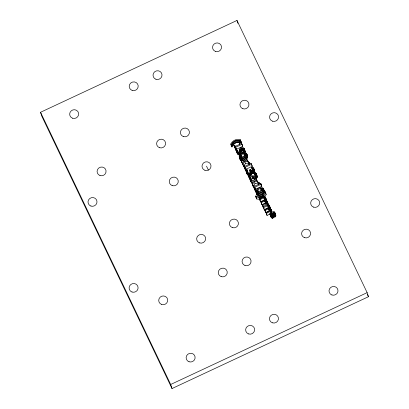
<?xml version="1.0" encoding="UTF-8"?>
<svg xmlns="http://www.w3.org/2000/svg" width="409" height="409" viewBox="0 0 409 409"><rect width="100%" height="100%" fill="white"/><g stroke="black" fill="none" stroke-linecap="round" stroke-linejoin="round"><path stroke-width="0.61" d="M271.126 215.262L270.753 213.099L269.92 213.488L271.325 217.588L272.425 218.15L273.672 217.404L273.079 214.561L273.749 217.015M240.589 151.115C238.698 148.324 244.51 146.984 243.963 150.548M245.978 154.249C246.341 156.524 241.126 159.024 240.057 156.581C240.574 154.433 245.799 151.862 246.31 155.267M256.719 191.422C257.215 189.454 261.622 187.071 262.757 189.464C262.276 191.438 257.844 193.83 256.719 191.422L257.051 192.445M273.708 216.617L274.797 217.015L275.584 216.591L275.84 215.548L275.206 214.224M247.511 172.516L246.934 169.403L245.932 169.873L246.172 171.412L247.333 174.464L248.503 175.343L247.839 173.309L247.005 172.818L246.172 171.412M246.934 169.403L247.583 172.47L246.918 170.435M265.175 200.763L265.845 202.798L261.903 204.664L261.239 202.629L265.175 200.763C268.774 202.148 263.698 204.423 262.215 204.669L263.289 207.562L262.624 205.528C264.879 205.415 270.369 201.847 265.697 200.338C266.724 199.362 265.809 197.736 264.572 197.521L265.16 197.245L264.746 196.386L259.439 198.866L260.518 201.76L264.48 199.909L263.815 197.874L259.853 199.725L260.518 201.76M267.425 202.757L268.089 204.791L267.767 203.12M270.543 213.795C273.197 212.864 271.714 208.656 269.459 208.207C270.487 207.23 269.567 205.604 268.33 205.39L268.923 205.113L268.509 204.255L263.202 206.734L264.275 209.628L268.243 207.777L267.578 205.742L263.611 207.593L264.275 209.628M237.747 152.076L237.174 150.077L236.269 150.502C237 154.991 244.817 153.119 244.449 149.147C243.028 145.006 236.847 148.896 240.057 152.286M244.362 150.492L245.027 152.526L245.114 151.187L244.275 148.682M250.891 171.478L250.656 172.378L249.72 173.165L250.385 175.2L251.325 174.413L251.555 173.513C249.383 168.539 251.995 173.155 253.759 170.931C254.705 169.607 253.595 167.894 252.517 167.025L251.515 167.491L252.205 169.582L253.314 170.481L252.65 168.447L251.515 167.491M253.805 168.6L254.756 172.25L254.091 170.216M270.012 214.209C269.96 215.916 272.762 217.005 273.084 214.981M241.203 160.466C238.396 158.825 238.513 154.137 242.031 153.426C244.981 151.233 247.752 153.815 247.665 157L247.302 157.997L246.341 158.927M240.063 159.362L239.925 157.772M255.819 191.09C256.535 188.16 263.156 185.461 263.662 189.812C262.936 192.736 256.331 195.436 255.819 191.09C255.947 193.564 257.65 196.714 260.548 195.042C263.386 194.372 265.753 191.54 263.422 188.728M256.484 193.125L256.586 192.619M239.204 156.775C240.472 160.42 246.223 157.695 247 154.965M249.833 177.179L249.337 175.655C252.43 178.365 259.741 176.386 254.976 172.143L253.969 172.613L254.659 174.699L255.364 175.175L254.7 173.14L253.969 172.613M255.262 176.632L255.927 178.667C257.839 177.915 257.108 175.512 256.423 174.157M270.042 214.03L267.051 215.431L266.387 213.396L270.732 211.223L271.249 209.669M242.92 148.431L243.585 150.471L241.944 150.604L240.932 151.652L240.267 149.612M231.975 147.082L231.361 145.026L233.084 142.281L235.057 140.916L236.622 140.394L238.83 140.272L240.615 140.701L240.165 139.627C236.52 138.564 232.312 140.497 230.809 143.999C232.123 150.773 232.527 143.303 235.722 142.951C237.373 140.88 243.099 144.617 240.661 140.676M265.482 192.588L263.989 194.817L264.659 196.852L266.152 194.623C264.838 187.854 264.434 195.318 261.239 195.676C258.59 198.012 253.427 193.191 256.796 198.994L259.49 199.27L258.825 197.235L256.131 196.959M273.079 214.561L274.127 214.976L275.145 214.096L274.96 212.854L274.03 211.652L273.197 212.041L273.861 214.076M246.106 157.399L247.276 160.486L246.106 157.399L244.27 160.405L240.789 159.858L241.918 162.869L242.966 163.002M255.656 177.373L256.826 180.466L255.656 177.373L253.82 180.384L250.344 179.837L251.474 182.849L252.517 182.981M245.477 163.416L243.626 166.443L242.961 164.408L244.812 161.381L248.268 161.923L248.938 163.958L245.477 163.416L244.812 161.381M255.032 183.396L253.181 186.422L252.517 184.387L254.367 181.361L257.823 181.903L258.488 183.938L255.032 183.396L254.367 181.361M246.612 158.452L245.211 160.609L247.803 160.947L248.268 161.923M256.162 178.431L254.766 180.589L257.353 180.926L257.823 181.903M243.626 166.443L242.455 163.349L243.871 161.172L241.254 160.834L240.789 159.858M253.181 186.422L252.01 183.329L253.422 181.151L250.809 180.814L250.344 179.837M257.537 192.782C258.856 191.473 260.922 190.267 262.818 190.594L262.154 188.559M258.825 197.235L261.622 196.478L263.989 194.817M246.157 155.747L244.413 155.86L241.121 157.623L240.456 155.589M250.886 170.921L251.55 172.956L252.537 173.58L254.127 173.242L253.462 171.207M268.938 208.631L269.603 210.666L265.666 212.527L265.001 210.492L268.938 208.631C272.532 210.016 267.46 212.291 265.973 212.532L267.051 215.431M40.532 112.286L236.99 20.45L367.139 292.645L368.468 296.714L172.01 388.55L41.861 116.355L40.532 112.286L170.681 384.48L172.01 388.55M231.361 145.026L230.809 143.999M242.036 144.3L235.656 147.281L236.898 150.522L236.177 150.86L233.928 145.507L234.648 145.169L235.236 146.402L239.981 144.188L239.388 142.951L240.037 142.649L240.737 143.585L241.699 143.59L242.701 146.335L236.325 149.316L236.709 150.123M236.177 150.86L235.512 148.825L236.233 148.487M246.453 170.502L245.732 170.839L243.478 165.487L244.199 165.149L244.792 166.381L249.536 164.167L248.943 162.93L249.587 162.629L250.288 163.564L251.249 163.569L252.256 166.315L245.875 169.295L246.259 170.103M245.875 169.295L245.211 167.261L251.586 164.28M245.732 170.839L245.068 168.805L245.789 168.467L245.211 167.261M250.41 171.826L249.746 169.791L250.533 169.423L251.014 170.742M251.555 173.513L251.55 172.956M247.399 173.109L248.779 177.215L250.789 181.417L250.124 179.382L250.937 178.999L249.337 175.655M253.033 185.466L253.754 185.129L254.342 186.361L259.086 184.147L258.498 182.91L259.142 182.608L259.843 183.544L260.804 183.549L261.141 184.26L261.806 186.294L255.431 189.275L256.008 190.482L255.282 190.819L253.033 185.466L255.282 190.819M255.262 188.769L254.766 187.24L261.141 184.26M254.618 188.784L255.344 188.447L254.766 187.24M261.903 204.664L260.824 201.765C262.287 201.514 267.374 199.275 263.815 197.874M265.666 212.527L264.587 209.633C266.049 209.382 271.136 207.143 267.578 205.742M272.66 215.39L271.995 213.355L272.655 213.048L273.698 214.214L274.367 213.738L274.071 212.777L273.197 212.041M170.681 384.48L367.139 292.645M242.409 158.416L243.074 160.451L243.887 160.195L244.792 159.812L244.127 157.777M247.839 173.309L249.72 173.165M260.932 185.696L261.469 185.584L261.806 186.294M251.065 179.919L250.001 177.69L253.534 178.856L255.119 178.932M236.934 152.537L238.14 154.582L240.175 155.185L239.51 153.15M239.316 150.026L239.766 151.12L240.732 151.944L238.299 152.03L237.24 150.538M266.101 199.97L266.791 201.064L265.978 198.575M246.745 155.052L247.665 157M254.7 173.14L255.717 175.021M244.367 149.97L245.114 151.187M271.53 210.988L271.913 211.704M250.681 169.725L251.714 170.676L252.767 170.42L253.115 169.382L252.65 168.447M273.81 215.988L272.931 213.621M270.17 208.12L270.574 209.382M263.785 190.267L264.28 191.315M256.647 175.277L257.087 176.192M254.209 170.175L254.761 171.489M367.369 294.414L368.468 296.714M265.651 193.575L266.152 194.623M242.701 146.335L241.699 143.59M252.256 166.315L251.249 163.569M248.468 162.981L248.938 163.958M258.488 183.938L257.353 180.926M271.995 213.355L272.317 214.996L271.407 215.175L270.794 214.244M249.746 169.791C251.683 171.944 247.317 173.677 247 170.993M271.418 215.134L270.753 213.099M233.928 145.507L235.512 148.825M242.455 163.349L242.961 164.408M243.478 165.487L245.068 168.805M250.124 179.382L248.115 175.18L249.107 174.715C251.019 175.195 253.989 177.082 255.497 174.97L255.385 174.004M252.01 183.329L252.517 184.387M259.439 198.866L259.853 199.725M260.824 201.765L261.239 202.629M262.215 204.669L262.624 205.528M263.202 206.734L263.611 207.593M264.587 209.633L265.001 210.492M265.973 212.532L266.387 213.396M256.796 198.994L255.681 195.891M206.504 166.161L208.391 170.098M240.257 150.098L241.407 151.632L243.309 150.425L243.498 149.04M236.99 20.45L237.941 23.359M274.96 212.854L275.84 215.548M274.541 212.189L275.809 216.131M274.03 211.652L274.362 212.67M274.92 214.556L275.584 216.591M274.255 213.074L274.587 214.091M274.071 212.777L274.567 214.301M273.795 212.491L274.296 214.014M274.531 214.858L275.201 216.893M274.127 214.976L274.797 217.015M273.744 214.955L274.408 216.99M273.406 214.152L273.902 215.676M273.391 214.807L274.056 216.842M272.655 213.048L273.156 214.577M271.126 209.342L271.97 212.026M271.034 209.459L271.949 212.348M273.007 215.369L273.672 217.404M264.981 191.54L265.482 193.068L264.935 191.565M272.302 213.999L272.634 215.016M269.736 206.443L270.553 208.933M271.182 210.625L271.847 212.66M272.798 215.717L273.463 217.752M269.505 206.085L270.405 208.871M270.998 210.937L271.663 212.971M269.362 206.315L269.863 207.838M268.923 205.113L269.419 206.637M269.771 207.787L270.104 208.805M272.43 215.967L273.094 218.002M268.509 204.255L269.01 205.778M270.17 209.52L270.502 210.538M270.732 211.223L271.397 213.258M263.12 188.232L264.326 191.847M269.996 209.265L270.329 210.282M267.363 201.479L268.207 204.163M272.092 216.085L272.757 218.12M267.103 201.085L267.604 202.613M269.725 209.03L270.226 210.558M262.742 187.864L263.074 188.881M263.554 190.318L264.219 192.353M267.522 202.445L268.186 204.48M270.364 211.499L271.029 213.534M268.601 206.356L268.933 207.373M271.76 216.116L272.425 218.15M263.294 190.809L263.958 192.843M265.743 198.217L266.642 201.003M268.319 206.121L268.984 208.155M270.732 213.467L271.397 215.502M267.235 203.069L267.737 204.592M270.732 213.841L271.228 215.369M260.804 183.549L261.469 185.584M271.443 216.07L272.108 218.104M262.425 188.769L262.757 189.786M265.16 197.245L265.492 198.263M266.008 199.919L266.341 200.937M264.746 196.386L265.247 197.91M271.162 215.957L271.827 217.992M266.407 201.652L266.74 202.67M266.97 203.36L267.471 204.883M268.754 208.733L269.419 210.768M266.233 201.397L266.566 202.414M262.89 191.279L263.554 193.314M261.816 188.447L262.481 190.482M265.968 201.162L266.464 202.69M268.493 208.861L269.158 210.896M270.661 215.553L271.325 217.588M269.92 213.488L270.584 215.523M266.602 203.631L267.103 205.16M270.277 214.945L270.942 216.98M264.838 198.488L265.17 199.505M261.407 188.431L262.077 190.466M264.562 198.253L265.058 199.781M262.338 191.739L263.002 193.774M263.508 195.287L264.01 196.811M256.238 173.692L257.179 176.637M259.142 182.608L259.475 183.626M255.983 173.242L256.479 174.766M256.515 175.021L257.179 177.061M260.947 188.508L261.612 190.543M264.991 200.865L265.656 202.9M255.64 172.797L255.973 173.815M256.428 175.425L257.092 177.46M264.73 200.993L265.395 203.028M262.956 195.717L263.452 197.245M256.254 175.798L256.918 177.833M261.632 192.189L262.302 194.224M258.498 182.91L258.994 184.439M260.405 188.672L261.075 190.706M253.544 168.14L254.792 171.872M256.003 176.121L256.668 178.155M253.207 167.69L253.871 169.725M255.083 173.544L255.584 175.072M253.963 170.599L254.628 172.634L254.424 172.966L253.759 170.931M262.327 196.115L262.823 197.644M255.671 176.397L256.336 178.436M254.326 172.859L254.991 174.899M260.789 192.624L261.453 194.658M252.946 168.912L253.447 170.435M252.256 168.038L252.92 170.072M261.622 196.478L261.954 197.496M251.872 167.746L252.537 169.781M253.074 171.437L253.738 173.472M259.879 193.007L260.548 195.042M254.454 176.898L254.95 178.421M260.901 196.785L261.397 198.309M246.76 153.881L247.619 156.468M249.587 162.629L249.919 163.646M252.481 171.601L253.145 173.636M246.458 153.39L247.123 155.425M246.893 155.476L247.557 157.511M246.08 153.017L246.576 154.546M259.071 193.263L259.735 195.297M253.677 176.944L254.342 178.978M257.921 189.827L258.585 191.862M251.872 171.545L252.537 173.58M260.19 197.01L260.691 198.539M246.632 155.962L247.302 157.997M248.943 162.93L249.444 164.459M244.03 148.283L245.185 151.647M245.768 153.927L246.264 155.451M244.49 150.062L245.155 152.097M251.315 171.31L251.98 173.344M257.481 190.113L258.145 192.153M245.492 153.712L245.993 155.236M247.803 160.947L248.299 162.47M246.228 156.432L246.893 158.467M250.533 169.423L251.034 170.947M258.355 193.396L259.02 195.43M252.869 176.821L253.534 178.856M259.5 197.164L260.165 199.198M245.155 153.6L245.819 155.64M250.819 170.952L251.484 172.987M257.118 190.436L257.782 192.47M243.345 148.784L243.846 150.313M244.061 151.018L244.562 152.542M240.615 140.701L241.279 142.736L240.165 139.627M243.15 148.585L243.652 150.108M250.799 172.082L251.463 174.116M244.751 153.585L245.415 155.619M256.867 190.747L257.368 192.271M257.736 193.401L258.401 195.436M245.676 156.892L246.008 157.91M249.935 170.18L250.482 171.79M250.656 172.378L251.325 174.413M252.031 176.596L252.696 178.631M256.734 191.075L257.23 192.598M242.649 148.339L243.319 150.374M243.6 151.519L243.933 152.537M244.285 153.661L244.95 155.696M257.2 193.278L257.864 195.313M250.441 172.67L251.106 174.704M242.348 148.298L243.012 150.338M255.344 188.447L256.008 190.482M239.475 140.369L240.144 142.404M250.129 172.935L250.794 174.97M255.922 190.579L256.254 191.601M256.745 193.033L257.409 195.067M242.021 148.329L242.685 150.364M244.976 157.342L245.472 158.866M243.749 153.825L244.413 155.86M256.361 192.665L257.026 194.699M242.956 152L243.289 153.017M253.754 185.129L254.086 186.146M255.865 191.617L256.724 194.203M238.83 140.272L239.495 142.306M241.279 148.569L241.944 150.604M239.388 142.951L239.889 144.479M249.239 173.344L249.909 175.379M250.937 178.999L251.269 180.021M238.12 140.236L238.784 142.271M240.886 148.789L241.55 150.824M242.097 152.46L242.43 153.477M248.764 173.421L249.429 175.456M240.594 149.024L241.259 151.059M250.809 180.814L251.474 182.849M240.395 149.295L241.059 151.33M248.294 173.406L248.795 174.934M237.389 140.277L238.053 142.312M243.222 158.16L243.887 160.195M241.218 152.813L241.55 153.83M236.622 140.394L237.286 142.429M245.789 168.467L246.29 169.996M239.347 149.244L239.848 150.773M240.022 151.422L240.354 152.439M241.259 154.98L241.923 157.015M247.005 172.818L247.675 174.853M239.291 149.658L240.098 152.138M246.095 170.384L246.428 171.402M240.344 153.048L240.84 154.571M246.668 172.424L247.333 174.464M244.199 165.149L244.7 166.673M246.029 170.865L247.051 173.973M240.819 155.272L241.484 157.307M235.835 140.604L236.499 142.639M241.693 158.549L242.194 160.072M240.211 155.901L240.707 157.424M241.075 158.554L241.571 160.077M235.057 140.916L235.722 142.951M240.073 156.228L240.574 157.756M240.057 156.581L240.39 157.598M238.769 153.094L239.434 155.134M240.538 158.431L241.039 159.96M241.254 160.834L241.918 162.869M240.083 158.186L240.748 160.221M234.296 141.32L234.96 143.354M237.174 150.077L237.987 152.485M238.079 152.889L238.744 154.924M239.7 157.818L240.364 159.853M239.158 156.243L239.822 158.278M237.476 152.547L238.14 154.582M235.656 147.281L236.325 149.316M233.646 141.775L234.311 143.81M236.964 152.03L237.629 154.065M234.648 145.169L235.144 146.693M236.269 150.502L237.2 153.355M233.084 142.281L233.749 144.316M232.578 142.828L233.248 144.863M232.164 143.38L232.828 145.415M231.821 143.948L232.486 145.982M246.837 173.452L246.596 171.908M239.955 151.693L239.981 152.061M204.945 170.297A4.519 4.366 -18.1 0 0 210.947 165.333A4.519 4.366 -18.1 0 0 203.626 162.848A4.519 4.366 -18.1 0 0 204.945 170.297M199.602 242.91A4.519 4.366 -18.1 0 0 205.604 237.941A4.519 4.366 -18.1 0 0 198.283 235.461A4.519 4.366 -18.1 0 0 199.602 242.91M232.343 227.603A4.519 4.366 -18.1 0 0 238.35 222.634A4.519 4.366 -18.1 0 0 231.029 220.154A4.519 4.366 -18.1 0 0 232.343 227.603M172.199 185.604A4.519 4.366 -18.1 0 0 178.206 180.64A4.519 4.366 -18.1 0 0 170.885 178.155A4.519 4.366 -18.1 0 0 172.199 185.604M272.404 322.808A4.519 4.366 -18.1 0 0 278.406 317.844A4.519 4.366 -18.1 0 0 271.085 315.359A4.519 4.366 -18.1 0 0 272.404 322.808M215.487 51.437A4.519 4.366 -18.1 0 0 221.489 46.473A4.519 4.366 -18.1 0 0 214.173 43.988A4.519 4.366 -18.1 0 0 215.487 51.437M245.006 265.502A4.519 4.366 -18.1 0 0 251.008 260.538A4.519 4.366 -18.1 0 0 243.687 258.053A4.519 4.366 -18.1 0 0 245.006 265.502M155.957 79.264A4.519 4.366 -18.1 0 0 161.959 74.3A4.519 4.366 -18.1 0 0 154.638 71.815A4.519 4.366 -18.1 0 0 155.957 79.264M242.89 108.743A4.519 4.366 -18.1 0 0 248.892 103.774A4.519 4.366 -18.1 0 0 241.571 101.294A4.519 4.366 -18.1 0 0 242.89 108.743M304.536 237.675A4.519 4.366 -18.1 0 0 310.538 232.711A4.519 4.366 -18.1 0 0 303.222 230.226A4.519 4.366 -18.1 0 0 304.536 237.675M183.355 136.57A4.519 4.366 -18.1 0 0 189.357 131.606A4.519 4.366 -18.1 0 0 182.036 129.121A4.519 4.366 -18.1 0 0 183.355 136.57M331.939 294.981A4.519 4.366 -18.1 0 0 337.941 290.012A4.519 4.366 -18.1 0 0 330.62 287.532A4.519 4.366 -18.1 0 0 331.939 294.981M221.192 276.637A4.519 4.366 -18.1 0 0 227.194 271.668A4.519 4.366 -18.1 0 0 219.873 269.188A4.519 4.366 -18.1 0 0 221.192 276.637M248.59 333.938A4.519 4.366 -18.1 0 0 254.592 328.974A4.519 4.366 -18.1 0 0 247.271 326.489A4.519 4.366 -18.1 0 0 248.59 333.938M161.657 304.465A4.519 4.366 -18.1 0 0 167.659 299.5A4.519 4.366 -18.1 0 0 160.338 297.016A4.519 4.366 -18.1 0 0 161.657 304.465M189.055 361.771A4.519 4.366 -18.1 0 0 195.062 356.801A4.519 4.366 -18.1 0 0 187.741 354.322A4.519 4.366 -18.1 0 0 189.055 361.771M100.006 175.533A4.519 4.366 -18.1 0 0 106.013 170.563A4.519 4.366 -18.1 0 0 98.692 168.084A4.519 4.366 -18.1 0 0 100.006 175.533M159.541 147.7A4.519 4.366 -18.1 0 0 165.543 142.736A4.519 4.366 -18.1 0 0 158.227 140.251A4.519 4.366 -18.1 0 0 159.541 147.7M72.608 118.227A4.519 4.366 -18.1 0 0 78.61 113.262A4.519 4.366 -18.1 0 0 71.294 110.778A4.519 4.366 -18.1 0 0 72.608 118.227M132.143 90.399A4.519 4.366 -18.1 0 0 138.145 85.43A4.519 4.366 -18.1 0 0 130.824 82.95A4.519 4.366 -18.1 0 0 132.143 90.399M272.512 121.187A4.519 4.366 -18.1 0 0 278.514 116.217A4.519 4.366 -18.1 0 0 271.193 113.738A4.519 4.366 -18.1 0 0 272.512 121.187M313.611 207.143A4.519 4.366 -18.1 0 0 319.613 202.174A4.519 4.366 -18.1 0 0 312.292 199.694A4.519 4.366 -18.1 0 0 313.611 207.143M132.035 292.021A4.519 4.366 -18.1 0 0 138.037 287.052A4.519 4.366 -18.1 0 0 130.716 284.572A4.519 4.366 -18.1 0 0 132.035 292.021M90.936 206.064A4.519 4.366 -18.1 0 0 96.938 201.1A4.519 4.366 -18.1 0 0 89.617 198.616A4.519 4.366 -18.1 0 0 90.936 206.064"/></g></svg>
